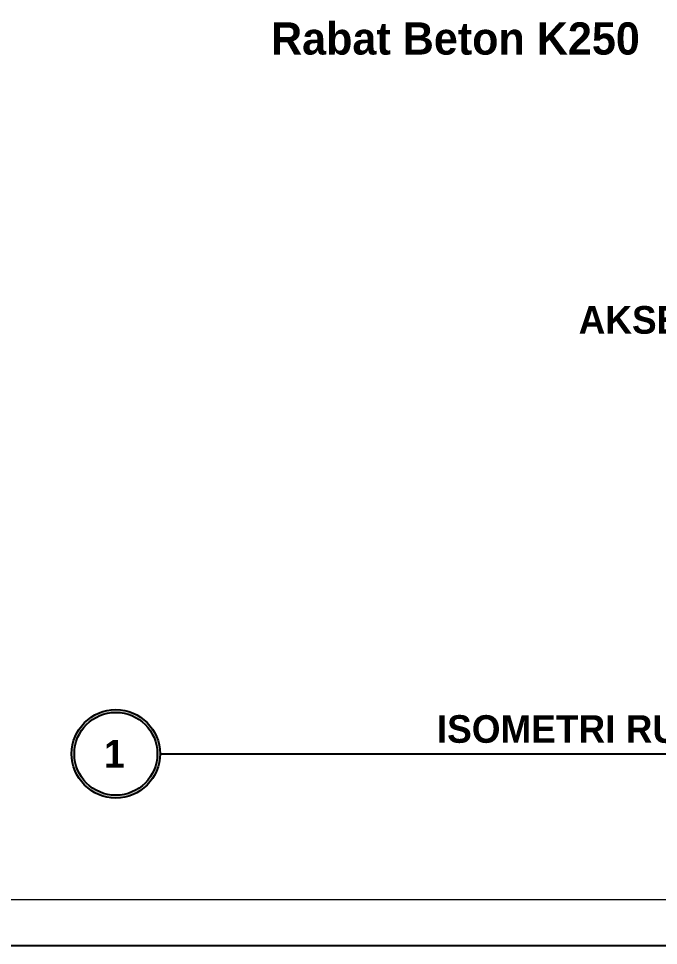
# Model space of a CAD drawing. Header units: centimetres. Extents: x -292707 to 138715, y -53922 to 66277.
# Drawn here: x 80600 to 84074, y -22067 to -17036 of the extents above; entities that cross this region are included whole.
import ezdxf
from ezdxf import colors
from ezdxf.entities.mleader import LeaderData, LeaderLine
from ezdxf.math import Vec2, Vec3

# ---------------------------------------------------------------- set-up
doc = ezdxf.new("R2010")
doc.units = ezdxf.units.CM
doc.layers.add('A-ANNOTATION', color=144, linetype='Continuous')
doc.layers.add('A-TEXT', color=254, linetype='Continuous')
doc.layers.add('A-FILL-1', color=250, linetype='Continuous', lineweight=0, true_color=0x333333)
doc.styles.add('Scale 1000', font='GOTHICB.TTF', dxfattribs={"height": 150})
doc.styles.add('Scale 500', font='GOTHICB.TTF', dxfattribs={"height": 175})
doc.styles.add('Scale 80', font='GOTHICB.TTF', dxfattribs={"height": 20})

# ---------------------------------------------------------------- blocks, each defined once
blk = doc.blocks.new('*U474')
at = {"layer": 'A-ANNOTATION'}
h = blk.add_hatch(color=256, dxfattribs=at)
h.dxf.hatch_style = 1
h.paths.add_polyline_path([(62379.58, 26197.92, 1), (62443.58, 26197.92, 1)])
h.paths.add_polyline_path([(62441.58, 26197.92, -1), (62381.58, 26197.92, -1)], flags=16)
blk.add_lwpolyline([(62443.58, 26197.92), (62814.59, 26197.92)], dxfattribs=at)
for radius in [32, 30]:
    blk.add_circle((62411.58, 26197.92), radius, dxfattribs=at)
blk = doc.blocks.new('jhgkjhkjhkjh')
at = {"layer": 'A-FILL-1', "ltscale": 0.25}
blk.add_lwpolyline([(-1286.61, 931.53), (-933.61, 931.53), (-933.61, 1218.53), (-1286.61, 1218.53)], close=True, dxfattribs=at)
at = {"layer": 'Defpoints'}
blk.add_lwpolyline([(-1296.61, 926.53), (-876.61, 926.53), (-876.61, 1223.53), (-1296.61, 1223.53)], close=True, dxfattribs=at)
blk = doc.blocks.new('_Closed')
at = {"color": 0, "linetype": 'ByBlock', "lineweight": -2}
for p, q in [((-1, 0.17), (0, 0)), ((-1, 0.17), (-1, -0.17)), ((0, 0), (-1, -0.17)), ((0, 0), (-1, 0))]:
    blk.add_line(p, q, dxfattribs=at)

msp = doc.modelspace()

# ---------------------------------------------------------------- block references
at = {"layer": 'A-TEXT'}
for name, p, xscale, yscale, zscale in [('jhgkjhkjhkjh', (144745.8, -68393.7), 50, 50, 50), ('*U474', (-386959, -217511.4), 7.5, 7.5, 7.5)]:
    msp.add_blockref(name, p, dxfattribs=dict(at, xscale=xscale, yscale=yscale, zscale=zscale))

# ---------------------------------------------------------------- texts
at = {"layer": 'A-TEXT', "ltscale": 0.25, "char_height": 150}
for s, width, gutter_width, insert, attachment_point, style in [('\\pi815.54926;AKSES PINTU MASUK', 3615.055, 750, (82825.2, -18597), 1, 'Scale 1000'), ('ISOMETRI RUNNING TRACK', 4067.648, 562.5, (85590, -20893.4), 6, 'Scale 80'), ('1', 465, 562.5, (81120.3, -21027), 5, 'Scale 80')]:
    msp.add_mtext_dynamic_manual_height_columns(s, width=width, gutter_width=gutter_width, heights=[0], dxfattribs=dict(at, insert=insert, attachment_point=attachment_point, style=style))

# ---------------------------------------------------------------- leaders
at = {"ltscale": 5}
ml = msp.add_multileader_mtext('Standard', dxfattribs=at)
ml.set_content('Area Running \\PTracking\\PRabat Beton K250', color=254, style='Scale 500')
ml.set_leader_properties(color=256, linetype='ByLayer', lineweight=-1)
ml.set_arrow_properties(name='CLOSED')
ml.build(insert=Vec2(0, 0))
ml.multileader.update_dxf_attribs({"dogleg_length": 712.1, "arrow_head_size": 35})
ctx = ml.context
ctx.base_point, ctx.char_height, ctx.arrow_head_size, ctx.landing_gap_size, ctx.plane_origin = Vec3(81935.3, -16563.4), 175, 35, 35, Vec3(81830, -14921.2)
notes = []
notes.append((ctx, [(0, (1, 1, 0), (81818.8, -16563.4), (1, 0), 116.4, [(0, [(81830, -14921.2)], 0, [])])]))
ctx.mtext.insert, ctx.mtext.flow_direction = Vec3(81970.3, -16473.7), 5
for ctx, leaders in notes:
    for number, flags, end, landing, length, lines in leaders:
        leader = LeaderData()
        leader.index, (leader.has_last_leader_line, leader.has_dogleg_vector, leader.attachment_direction) = number, flags
        leader.last_leader_point, leader.dogleg_vector, leader.dogleg_length = Vec3(end), Vec3(landing), length
        for number, points, colour, breaks in lines:
            line = LeaderLine()
            line.index, line.vertices, line.color, line.breaks = number, Vec3.list(points), colors.encode_raw_color(colour), breaks
            leader.lines.append(line)
        ctx.leaders.append(leader)

doc.saveas('drawing.dxf')
